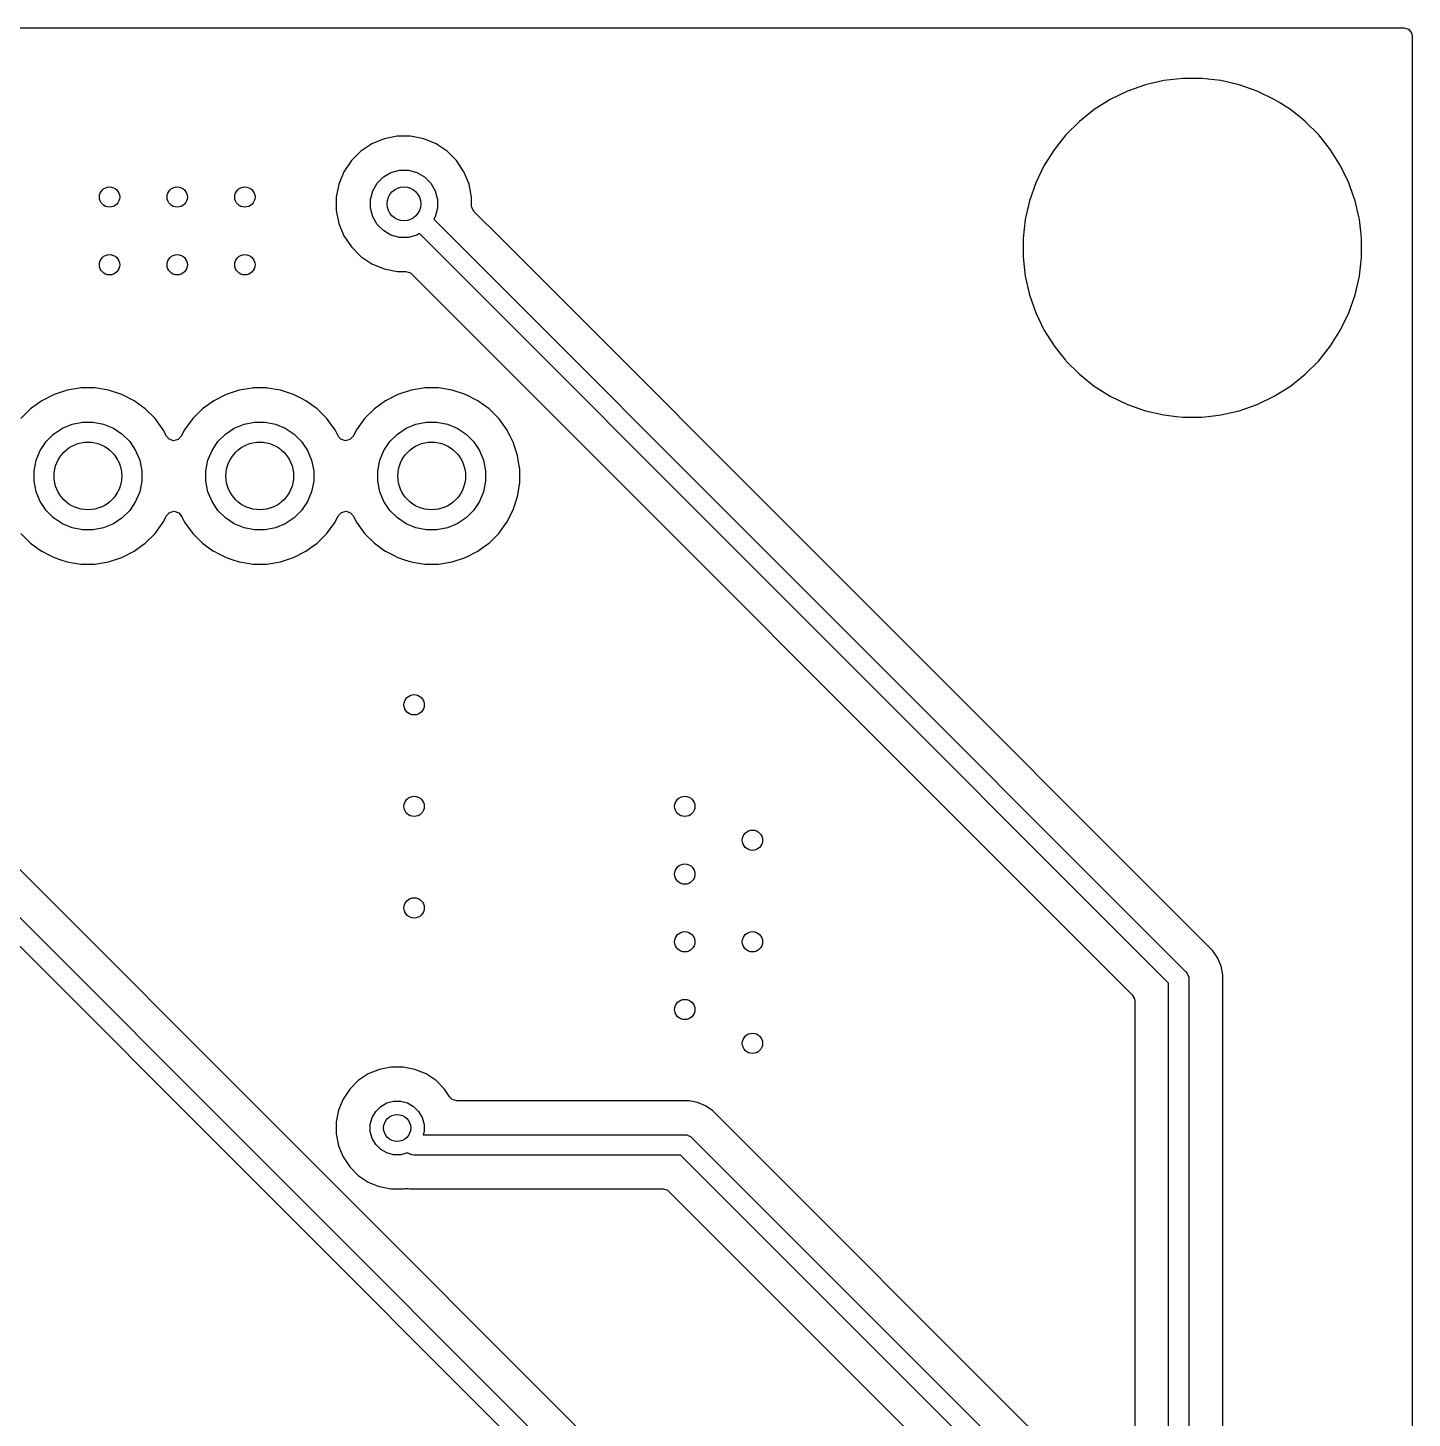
# Model space of a CAD drawing. Extents: x 103 to 241, y -131 to -73.
# Drawn here: x 220.79 to 241.25, y -93.54 to -73 of the extents above; entities that cross this region are included whole.
import ezdxf

# ---------------------------------------------------------------- set-up
doc = ezdxf.new("R2010")
doc.units = 0
doc.layers.add('BLACK', color=7, linetype='CONTINUOUS')

msp = doc.modelspace()

# ---------------------------------------------------------------- linework, layer by layer
at = {"layer": 'BLACK', "linetype": 'CONTINUOUS'}
for p, q in [((107.1245, -73.0005), (241.1255, -73.0005)), ((241.1255, -73.0005), (241.192539, -73.020185)), ((241.192539, -73.020185), (241.238294, -73.072989)), ((241.238294, -73.072989), (241.2495, -73.1245)), ((241.2495, -73.1245), (241.2495, -131.3755)), ((237.30667, -73.843443), (237.041588, -73.9362)), ((237.306682, -73.843439), (237.30667, -73.843443)), ((237.580487, -73.780945), (237.306682, -73.843439)), ((237.580505, -73.780942), (237.580487, -73.780945)), ((237.859568, -73.7495), (237.580505, -73.780942)), ((237.859575, -73.7495), (237.859568, -73.7495)), ((238.140425, -73.7495), (237.859575, -73.7495)), ((238.140431, -73.7495), (238.140425, -73.7495)), ((238.419494, -73.780942), (238.140431, -73.7495)), ((238.419512, -73.780945), (238.419494, -73.780942)), ((238.693317, -73.843439), (238.419512, -73.780945)), ((238.693329, -73.843443), (238.693317, -73.843439)), ((238.958411, -73.9362), (238.693329, -73.843443)), ((236.788557, -74.058053), (236.550753, -74.207476)), ((237.041588, -73.9362), (236.788557, -74.058053)), ((239.211442, -74.058053), (238.958411, -73.9362)), ((239.277404, -74.0995), (239.211442, -74.058053)), ((239.449248, -74.207477), (239.277404, -74.0995)), ((236.550753, -74.207476), (236.331175, -74.382583)), ((239.531239, -74.272863), (239.449248, -74.207477)), ((239.627963, -74.349998), (239.531239, -74.272863)), ((236.331175, -74.382583), (236.132583, -74.581175)), ((239.668825, -74.382584), (239.627963, -74.349998)), ((239.867416, -74.581175), (239.668825, -74.382584)), ((225.876079, -74.713371), (225.712218, -74.82286)), ((225.876092, -74.713364), (225.876079, -74.713371)), ((226.05816, -74.63795), (225.876092, -74.713364)), ((226.05817, -74.637947), (226.05816, -74.63795)), ((226.251457, -74.5995), (226.05817, -74.637947)), ((226.251459, -74.5995), (226.251457, -74.5995)), ((226.448541, -74.5995), (226.251459, -74.5995)), ((226.448543, -74.5995), (226.448541, -74.5995)), ((226.641829, -74.637947), (226.448543, -74.5995)), ((226.641839, -74.63795), (226.641829, -74.637947)), ((226.823907, -74.713364), (226.641839, -74.63795)), ((226.82392, -74.713371), (226.823907, -74.713364)), ((226.987781, -74.82286), (226.82392, -74.713371)), ((236.132583, -74.581175), (235.957476, -74.800753)), ((240.042523, -74.800752), (239.867416, -74.581175)), ((225.712214, -74.822863), (225.572863, -74.962214)), ((225.712218, -74.82286), (225.712214, -74.822863)), ((226.987785, -74.822863), (226.987781, -74.82286)), ((227.127136, -74.962214), (226.987785, -74.822863)), ((235.957476, -74.800753), (235.808053, -75.038557)), ((240.191945, -75.038555), (240.042523, -74.800752)), ((225.463364, -75.126092), (225.38795, -75.30816)), ((225.463371, -75.126079), (225.463364, -75.126092)), ((225.57286, -74.962218), (225.463371, -75.126079)), ((225.572863, -74.962214), (225.57286, -74.962218)), ((226.045619, -75.203323), (226.158658, -75.13806)), ((226.158658, -75.13806), (226.284737, -75.104278)), ((226.284737, -75.104278), (226.415263, -75.104278)), ((226.415263, -75.104278), (226.541342, -75.13806)), ((226.541342, -75.13806), (226.654381, -75.203323)), ((227.127139, -74.962218), (227.127136, -74.962214)), ((227.236628, -75.126079), (227.127139, -74.962218)), ((227.236635, -75.126092), (227.236628, -75.126079)), ((227.289116, -75.252795), (227.236635, -75.126092)), ((235.808053, -75.038557), (235.6862, -75.291588)), ((240.313801, -75.291592), (240.191945, -75.038555)), ((225.387947, -75.30817), (225.3495, -75.501456)), ((225.38795, -75.30816), (225.387947, -75.30817)), ((225.88806, -75.408658), (225.953323, -75.295619)), ((225.953323, -75.295619), (226.045619, -75.203323)), ((226.654381, -75.203323), (226.746677, -75.295619)), ((226.746677, -75.295619), (226.81194, -75.408658)), ((227.312051, -75.308165), (227.289116, -75.252795)), ((227.312051, -75.308169), (227.312051, -75.308165)), ((227.312052, -75.30817), (227.312051, -75.308169)), ((227.3505, -75.501456), (227.312052, -75.30817)), ((235.6862, -75.291588), (235.593443, -75.55667)), ((240.383465, -75.49068), (240.313801, -75.291592)), ((225.3495, -75.501456), (225.3495, -75.501459)), ((225.3495, -75.501459), (225.3495, -75.698541)), ((225.854278, -75.534737), (225.88806, -75.408658)), ((225.854278, -75.665263), (225.854278, -75.534737)), ((226.81194, -75.408658), (226.845722, -75.534737)), ((226.845722, -75.534737), (226.845722, -75.665263)), ((227.3505, -75.629191), (227.3505, -75.501456)), ((235.593439, -75.556682), (235.530945, -75.830487)), ((235.593443, -75.55667), (235.593439, -75.556682)), ((240.387704, -75.502796), (240.383465, -75.49068)), ((240.40656, -75.556682), (240.387704, -75.502796)), ((240.459951, -75.790606), (240.40656, -75.556682)), ((225.3495, -75.698543), (225.349499, -75.698543)), ((225.349499, -75.698543), (225.387947, -75.891829)), ((225.3495, -75.698541), (225.3495, -75.698543)), ((225.88806, -75.791342), (225.854278, -75.665263)), ((226.845722, -75.665263), (226.81194, -75.791342)), ((227.353334, -75.655549), (227.3505, -75.629191)), ((227.386819, -75.716872), (227.353334, -75.655549)), ((227.779515, -76.109568), (227.386819, -75.716872)), ((225.387947, -75.891829), (225.38795, -75.891839)), ((225.38795, -75.891839), (225.463364, -76.073907)), ((225.953323, -75.904381), (225.88806, -75.791342)), ((226.045619, -75.996677), (225.953323, -75.904381)), ((226.81194, -75.791342), (226.790539, -75.828407)), ((226.790539, -75.828407), (237.906066, -86.943934)), ((235.530942, -75.830505), (235.4995, -76.109568)), ((235.530945, -75.830487), (235.530942, -75.830505)), ((240.469054, -75.830487), (240.459951, -75.790606)), ((240.469057, -75.830505), (240.469054, -75.830487)), ((240.489225, -76.009506), (240.469057, -75.830505)), ((225.463364, -76.073907), (225.463371, -76.07392)), ((225.463371, -76.07392), (225.57286, -76.237781)), ((226.158658, -76.06194), (226.045619, -75.996677)), ((226.284737, -76.095722), (226.158658, -76.06194)), ((226.415263, -76.095722), (226.284737, -76.095722)), ((226.541342, -76.06194), (226.415263, -76.095722)), ((226.578407, -76.040539), (226.541342, -76.06194)), ((237.65, -87.112132), (226.578407, -76.040539)), ((238.305271, -86.635324), (227.779515, -76.109568)), ((235.4995, -76.109568), (235.4995, -76.390431)), ((240.5005, -76.109575), (240.489225, -76.009506)), ((240.5005, -76.390425), (240.5005, -76.109575)), ((225.57286, -76.237781), (225.572863, -76.237785)), ((225.572863, -76.237785), (225.712214, -76.377136)), ((225.712214, -76.377136), (225.712218, -76.377139)), ((225.712218, -76.377139), (225.876079, -76.486628)), ((235.4995, -76.390431), (235.530942, -76.669494)), ((240.48966, -76.486632), (240.5005, -76.390425)), ((225.876079, -76.486628), (225.876092, -76.486635)), ((225.876092, -76.486635), (226.05816, -76.562049)), ((226.05816, -76.562049), (226.058165, -76.562051)), ((226.058165, -76.562051), (226.058169, -76.562051)), ((226.058169, -76.562051), (226.05817, -76.562052)), ((226.05817, -76.562052), (226.251456, -76.6005)), ((240.469775, -76.663125), (240.48966, -76.486632)), ((226.251456, -76.6005), (226.251459, -76.6005)), ((226.251459, -76.6005), (226.379192, -76.6005)), ((226.379192, -76.6005), (226.446231, -76.620185)), ((226.446231, -76.620185), (226.466873, -76.636819)), ((226.466873, -76.636819), (237.113181, -87.283127)), ((235.530942, -76.669494), (235.530945, -76.669512)), ((235.530945, -76.669512), (235.593439, -76.943317)), ((240.40656, -76.943318), (240.469055, -76.669509)), ((240.469055, -76.669509), (240.469775, -76.663125)), ((235.593439, -76.943317), (235.593443, -76.943329)), ((235.593443, -76.943329), (235.6862, -77.208411)), ((240.313801, -77.208408), (240.40656, -76.943318)), ((235.6862, -77.208411), (235.808053, -77.461442)), ((240.191945, -77.461445), (240.313801, -77.208408)), ((235.808053, -77.461442), (235.85021, -77.528534)), ((235.85021, -77.528534), (235.957477, -77.699248)), ((240.042523, -77.699248), (240.191945, -77.461445)), ((235.957477, -77.699248), (236.027313, -77.786819)), ((236.027313, -77.786819), (236.125029, -77.909352)), ((239.867416, -77.918825), (240.042523, -77.699248)), ((236.125029, -77.909352), (236.132584, -77.918825)), ((236.132584, -77.918825), (236.331175, -78.117416)), ((239.668825, -78.117416), (239.867416, -77.918825)), ((236.331175, -78.117416), (236.550752, -78.292523)), ((239.449248, -78.292523), (239.668825, -78.117416)), ((221.180778, -78.414782), (220.99839, -78.507715)), ((221.375467, -78.351523), (221.180778, -78.414782)), ((221.553331, -78.323352), (221.375467, -78.351523)), ((221.57765, -78.319501), (221.553331, -78.323352)), ((221.782354, -78.319501), (221.57765, -78.319501)), ((221.809572, -78.323812), (221.782354, -78.319501)), ((221.984536, -78.351523), (221.809572, -78.323812)), ((222.179225, -78.414782), (221.984536, -78.351523)), ((222.361614, -78.507715), (222.179225, -78.414782)), ((223.720774, -78.414778), (223.538384, -78.507712)), ((223.915463, -78.351519), (223.720774, -78.414778)), ((224.107898, -78.321041), (223.915463, -78.351519)), ((224.117646, -78.319497), (224.107898, -78.321041)), ((224.32235, -78.319497), (224.117646, -78.319497)), ((224.332098, -78.321041), (224.32235, -78.319497)), ((224.524532, -78.351519), (224.332098, -78.321041)), ((224.719221, -78.414778), (224.524532, -78.351519)), ((224.816643, -78.464418), (224.719221, -78.414778)), ((226.260772, -78.414782), (226.078384, -78.507715)), ((226.455461, -78.351523), (226.260772, -78.414782)), ((226.633325, -78.323352), (226.455461, -78.351523)), ((226.657644, -78.319501), (226.633325, -78.323352)), ((226.862348, -78.319501), (226.657644, -78.319501)), ((226.889566, -78.323812), (226.862348, -78.319501)), ((227.06453, -78.351523), (226.889566, -78.323812)), ((227.259219, -78.414782), (227.06453, -78.351523)), ((227.441608, -78.507715), (227.259219, -78.414782)), ((236.550752, -78.292523), (236.788555, -78.441945)), ((236.788555, -78.441945), (237.041592, -78.563801)), ((238.958408, -78.563801), (239.211445, -78.441945)), ((239.211445, -78.441945), (239.449248, -78.292523)), ((220.832788, -78.628029), (220.68803, -78.772787)), ((220.99839, -78.507715), (220.832788, -78.628029)), ((222.527215, -78.628029), (222.361614, -78.507715)), ((222.671973, -78.772787), (222.527215, -78.628029)), ((223.372784, -78.628025), (223.228026, -78.772783)), ((223.538384, -78.507712), (223.372784, -78.628025)), ((224.901608, -78.50771), (224.816643, -78.464418)), ((224.90161, -78.507711), (224.901608, -78.50771)), ((224.901611, -78.507712), (224.90161, -78.507711)), ((225.067211, -78.628025), (224.901611, -78.507712)), ((225.211969, -78.772783), (225.067211, -78.628025)), ((225.912782, -78.628029), (225.768024, -78.772787)), ((226.078384, -78.507715), (225.912782, -78.628029)), ((227.607209, -78.628029), (227.441608, -78.507715)), ((227.751967, -78.772787), (227.607209, -78.628029)), ((237.041592, -78.563801), (237.225145, -78.628029)), ((237.225145, -78.628029), (237.30667, -78.656556)), ((238.693318, -78.65656), (238.958408, -78.563801)), ((221.302885, -78.914464), (221.447774, -78.854449)), ((221.447774, -78.854449), (221.601588, -78.823853)), ((221.601588, -78.823853), (221.758416, -78.823853)), ((221.758416, -78.823853), (221.91223, -78.854449)), ((221.91223, -78.854449), (222.057119, -78.914464)), ((222.792288, -78.938389), (222.671973, -78.772787)), ((223.228026, -78.772783), (223.107711, -78.938385)), ((223.842881, -78.91446), (223.98777, -78.854445)), ((223.98777, -78.854445), (224.141584, -78.823849)), ((224.141584, -78.823849), (224.298412, -78.823849)), ((224.298412, -78.823849), (224.452226, -78.854445)), ((224.452226, -78.854445), (224.597115, -78.91446)), ((225.299556, -78.893339), (225.211969, -78.772783)), ((225.768024, -78.772787), (225.647711, -78.938387)), ((226.382879, -78.914464), (226.527768, -78.854449)), ((226.527768, -78.854449), (226.681582, -78.823853)), ((226.681582, -78.823853), (226.83841, -78.823853)), ((226.83841, -78.823853), (226.992224, -78.854449)), ((226.992224, -78.854449), (227.137113, -78.914464)), ((227.839551, -78.893339), (227.751967, -78.772787)), ((237.30667, -78.656556), (237.306682, -78.65656)), ((237.306682, -78.65656), (237.580491, -78.719055)), ((237.580491, -78.719055), (237.580497, -78.719055)), ((237.580497, -78.719055), (237.580505, -78.719057)), ((237.580505, -78.719057), (237.766547, -78.740018)), ((237.766547, -78.740018), (237.859569, -78.750499)), ((237.859569, -78.750499), (237.859572, -78.7505)), ((237.859572, -78.7505), (237.859575, -78.7505)), ((237.859575, -78.7505), (238.140428, -78.7505)), ((238.140428, -78.7505), (238.140429, -78.750499)), ((238.140429, -78.750499), (238.312775, -78.731081)), ((238.312775, -78.731081), (238.419494, -78.719057)), ((238.419494, -78.719057), (238.419499, -78.719056)), ((238.419499, -78.719056), (238.419509, -78.719055)), ((238.419509, -78.719055), (238.693318, -78.65656)), ((221.061594, -79.112486), (221.172487, -79.001593)), ((221.172487, -79.001593), (221.302885, -78.914464)), ((222.057119, -78.914464), (222.187517, -79.001593)), ((222.187517, -79.001593), (222.29841, -79.112486)), ((222.839513, -79.031074), (222.792288, -78.938389)), ((222.878552, -79.076128), (222.839513, -79.031074)), ((223.060482, -79.031076), (223.012507, -79.081871)), ((223.107711, -78.938385), (223.060482, -79.031076)), ((223.60159, -79.112482), (223.712483, -79.001589)), ((223.712483, -79.001589), (223.842881, -78.91446)), ((224.597115, -78.91446), (224.727513, -79.001589)), ((224.727513, -79.001589), (224.838406, -79.112482)), ((225.332285, -78.938387), (225.299556, -78.893339)), ((225.372563, -79.017437), (225.332285, -78.938387)), ((225.379513, -79.031077), (225.372563, -79.017437)), ((225.418552, -79.07613), (225.379513, -79.031077)), ((225.600483, -79.031077), (225.552508, -79.081873)), ((225.647711, -78.938387), (225.600483, -79.031077)), ((226.141588, -79.112486), (226.252481, -79.001593)), ((226.252481, -79.001593), (226.382879, -78.914464)), ((227.137113, -78.914464), (227.267511, -79.001593)), ((227.267511, -79.001593), (227.378404, -79.112486)), ((227.872283, -78.938391), (227.839551, -78.893339)), ((227.919791, -79.03163), (227.872283, -78.938391)), ((227.965214, -79.120777), (227.919791, -79.03163)), ((220.91445, -79.387773), (220.974465, -79.242884)), ((220.974465, -79.242884), (221.061594, -79.112486)), ((222.29841, -79.112486), (222.385539, -79.242884)), ((222.385539, -79.242884), (222.445554, -79.387773)), ((222.944686, -79.098666), (222.878552, -79.076128)), ((223.012507, -79.081871), (222.944686, -79.098666)), ((223.454446, -79.387769), (223.514461, -79.24288)), ((223.514461, -79.24288), (223.60159, -79.112482)), ((224.838406, -79.112482), (224.925535, -79.24288)), ((224.925535, -79.24288), (224.98555, -79.387769)), ((225.484687, -79.098668), (225.418552, -79.07613)), ((225.552508, -79.081873), (225.484687, -79.098668)), ((225.994444, -79.387773), (226.054459, -79.242884)), ((226.054459, -79.242884), (226.141588, -79.112486)), ((227.378404, -79.112486), (227.465533, -79.242884)), ((227.465533, -79.242884), (227.525548, -79.387773)), ((227.965214, -79.120779), (227.965214, -79.120777)), ((227.965216, -79.120782), (227.965214, -79.120779)), ((227.96558, -79.121903), (227.965216, -79.120782)), ((228.028473, -79.315466), (227.96558, -79.121903)), ((220.883854, -79.541587), (220.91445, -79.387773)), ((222.445554, -79.387773), (222.47615, -79.541587)), ((223.42385, -79.541583), (223.454446, -79.387769)), ((224.98555, -79.387769), (225.016146, -79.541583)), ((225.963848, -79.541587), (225.994444, -79.387773)), ((227.525548, -79.387773), (227.556144, -79.541587)), ((228.039543, -79.385357), (228.028473, -79.315466)), ((228.060496, -79.517649), (228.039543, -79.385357)), ((220.883854, -79.698415), (220.883854, -79.541587)), ((222.47615, -79.541587), (222.47615, -79.698415)), ((223.42385, -79.698411), (223.42385, -79.541583)), ((225.016146, -79.541583), (225.016146, -79.698411)), ((225.963848, -79.698415), (225.963848, -79.541587)), ((227.556144, -79.541587), (227.556144, -79.698415)), ((228.060496, -79.722353), (228.060496, -79.517649)), ((220.91445, -79.852229), (220.883854, -79.698415)), ((220.974465, -79.997118), (220.91445, -79.852229)), ((222.445554, -79.852229), (222.385539, -79.997118)), ((222.47615, -79.698415), (222.445554, -79.852229)), ((223.454446, -79.852225), (223.42385, -79.698411)), ((223.514461, -79.997114), (223.454446, -79.852225)), ((224.98555, -79.852225), (224.925535, -79.997114)), ((225.016146, -79.698411), (224.98555, -79.852225)), ((225.994444, -79.852229), (225.963848, -79.698415)), ((226.054459, -79.997118), (225.994444, -79.852229)), ((227.525548, -79.852229), (227.465533, -79.997118)), ((227.556144, -79.698415), (227.525548, -79.852229)), ((228.028473, -79.924535), (228.060496, -79.722353)), ((221.061594, -80.127516), (220.974465, -79.997118)), ((222.385539, -79.997118), (222.29841, -80.127516)), ((223.60159, -80.127512), (223.514461, -79.997114)), ((224.925535, -79.997114), (224.838406, -80.127512)), ((226.141588, -80.127516), (226.054459, -79.997118)), ((227.465533, -79.997118), (227.378404, -80.127516)), ((227.965216, -80.11922), (228.028473, -79.924535)), ((221.172487, -80.238409), (221.061594, -80.127516)), ((221.302885, -80.325538), (221.172487, -80.238409)), ((222.187517, -80.238409), (222.057119, -80.325538)), ((222.29841, -80.127516), (222.187517, -80.238409)), ((222.792289, -80.301611), (222.839517, -80.20892)), ((222.839517, -80.20892), (222.88749, -80.158126)), ((222.88749, -80.158126), (222.955311, -80.141331)), ((222.955311, -80.141331), (223.021446, -80.163868)), ((223.021446, -80.163868), (223.060484, -80.20892)), ((223.060484, -80.20892), (223.072474, -80.23245)), ((223.072474, -80.23245), (223.107713, -80.301611)), ((223.712483, -80.238405), (223.60159, -80.127512)), ((223.842881, -80.325534), (223.712483, -80.238405)), ((224.727513, -80.238405), (224.597115, -80.325534)), ((224.838406, -80.127512), (224.727513, -80.238405)), ((225.332285, -80.301607), (225.379512, -80.208918)), ((225.379512, -80.208918), (225.427483, -80.158125)), ((225.427483, -80.158125), (225.495304, -80.141329)), ((225.495304, -80.141329), (225.561439, -80.163866)), ((225.561439, -80.163866), (225.600479, -80.20892)), ((225.600479, -80.20892), (225.647707, -80.301609)), ((226.252481, -80.238409), (226.141588, -80.127516)), ((226.382879, -80.325538), (226.252481, -80.238409)), ((227.267511, -80.238409), (227.137113, -80.325538)), ((227.378404, -80.127516), (227.267511, -80.238409)), ((227.872283, -80.301611), (227.965216, -80.11922)), ((220.68803, -80.467214), (220.832788, -80.611972)), ((221.447774, -80.385553), (221.302885, -80.325538)), ((221.601588, -80.416149), (221.447774, -80.385553)), ((221.758416, -80.416149), (221.601588, -80.416149)), ((221.91223, -80.385553), (221.758416, -80.416149)), ((222.057119, -80.325538), (221.91223, -80.385553)), ((222.527221, -80.611967), (222.671968, -80.46722)), ((222.671968, -80.46722), (222.671972, -80.467215)), ((222.671972, -80.467215), (222.671973, -80.467214)), ((222.671973, -80.467214), (222.792286, -80.301615)), ((222.792286, -80.301615), (222.792287, -80.301614)), ((222.792287, -80.301614), (222.792289, -80.301611)), ((223.107713, -80.301611), (223.228026, -80.46721)), ((223.228026, -80.46721), (223.372784, -80.611968)), ((223.98777, -80.385549), (223.842881, -80.325534)), ((224.141584, -80.416145), (223.98777, -80.385549)), ((224.298412, -80.416145), (224.141584, -80.416145)), ((224.452226, -80.385549), (224.298412, -80.416145)), ((224.597115, -80.325534), (224.452226, -80.385549)), ((225.067217, -80.611963), (225.211964, -80.467216)), ((225.211964, -80.467216), (225.211968, -80.467211)), ((225.211968, -80.467211), (225.211969, -80.46721)), ((225.211969, -80.46721), (225.318066, -80.321178)), ((225.318066, -80.321178), (225.332285, -80.301607)), ((225.647707, -80.301609), (225.647708, -80.301611)), ((225.647708, -80.301611), (225.768024, -80.467214)), ((225.768024, -80.467214), (225.912782, -80.611972)), ((226.527768, -80.385553), (226.382879, -80.325538)), ((226.681582, -80.416149), (226.527768, -80.385553)), ((226.83841, -80.416149), (226.681582, -80.416149)), ((226.992224, -80.385553), (226.83841, -80.416149)), ((227.137113, -80.325538), (226.992224, -80.385553)), ((227.607215, -80.611967), (227.751962, -80.46722)), ((227.751962, -80.46722), (227.751966, -80.467215)), ((227.751966, -80.467215), (227.751967, -80.467214)), ((227.751967, -80.467214), (227.806446, -80.392229)), ((227.806446, -80.392229), (227.872283, -80.301611)), ((220.832788, -80.611972), (220.9741, -80.714639)), ((222.361612, -80.732288), (222.47623, -80.649014)), ((222.47623, -80.649014), (222.527215, -80.611972)), ((222.527215, -80.611972), (222.527217, -80.611969)), ((222.527217, -80.611969), (222.527221, -80.611967)), ((223.372784, -80.611968), (223.527747, -80.724553)), ((224.901608, -80.732284), (225.005476, -80.65682)), ((225.005476, -80.65682), (225.067211, -80.611968)), ((225.067211, -80.611968), (225.067213, -80.611965)), ((225.067213, -80.611965), (225.067217, -80.611963)), ((225.912782, -80.611972), (226.054094, -80.714639)), ((227.441606, -80.732288), (227.556224, -80.649014)), ((227.556224, -80.649014), (227.607209, -80.611972)), ((227.607209, -80.611972), (227.607211, -80.611969)), ((227.607211, -80.611969), (227.607215, -80.611967)), ((220.9741, -80.714639), (220.998392, -80.732288)), ((220.998392, -80.732288), (221.114609, -80.791504)), ((221.114609, -80.791504), (221.180778, -80.825219)), ((221.180778, -80.825219), (221.18078, -80.825219)), ((221.18078, -80.825219), (221.180783, -80.825221)), ((221.180783, -80.825221), (221.28034, -80.857569)), ((221.28034, -80.857569), (221.375467, -80.888478)), ((221.375467, -80.888478), (221.429317, -80.897007)), ((221.429317, -80.897007), (221.57765, -80.920501)), ((221.782354, -80.920501), (221.984536, -80.888478)), ((221.984536, -80.888478), (222.179221, -80.825221)), ((222.179221, -80.825221), (222.361612, -80.732288)), ((223.527747, -80.724553), (223.538388, -80.732284)), ((223.538388, -80.732284), (223.614718, -80.771176)), ((223.614718, -80.771176), (223.720774, -80.825215)), ((223.720774, -80.825215), (223.720776, -80.825215)), ((223.720776, -80.825215), (223.720779, -80.825217)), ((223.720779, -80.825217), (223.820348, -80.857569)), ((223.820348, -80.857569), (223.915463, -80.888474)), ((223.915463, -80.888474), (223.952228, -80.894297)), ((223.952228, -80.894297), (224.117646, -80.920497)), ((224.32235, -80.920497), (224.524532, -80.888474)), ((224.524532, -80.888474), (224.719217, -80.825217)), ((224.719217, -80.825217), (224.901608, -80.732284)), ((226.054094, -80.714639), (226.078386, -80.732288)), ((226.078386, -80.732288), (226.194603, -80.791504)), ((226.194603, -80.791504), (226.260772, -80.825219)), ((226.260772, -80.825219), (226.260774, -80.825219)), ((226.260774, -80.825219), (226.260777, -80.825221)), ((226.260777, -80.825221), (226.360334, -80.857569)), ((226.360334, -80.857569), (226.455461, -80.888478)), ((226.455461, -80.888478), (226.509311, -80.897007)), ((226.509311, -80.897007), (226.657644, -80.920501)), ((226.862348, -80.920501), (227.06453, -80.888478)), ((227.06453, -80.888478), (227.259215, -80.825221)), ((227.259215, -80.825221), (227.441606, -80.732288)), ((221.57765, -80.920501), (221.577651, -80.920501)), ((221.577651, -80.920501), (221.782353, -80.920501)), ((221.782353, -80.920501), (221.782354, -80.920501)), ((224.117646, -80.920497), (224.117647, -80.920497)), ((224.117647, -80.920497), (224.322349, -80.920497)), ((224.322349, -80.920497), (224.32235, -80.920497)), ((226.657644, -80.920501), (226.657645, -80.920501)), ((226.657645, -80.920501), (226.862347, -80.920501)), ((226.862347, -80.920501), (226.862348, -80.920501)), ((233.983126, -98.745685), (218.982169, -83.744727)), ((218.673561, -84.143934), (233.706065, -99.176438)), ((233.387867, -99.282504), (218.505363, -84.4)), ((238.305277, -86.635331), (238.305271, -86.635324)), ((238.376464, -86.74187), (238.305277, -86.635331)), ((238.376465, -86.741873), (238.376464, -86.74187)), ((238.425501, -86.860256), (238.376465, -86.741873)), ((238.425501, -86.86026), (238.425501, -86.860256)), ((238.425502, -86.860261), (238.425501, -86.86026)), ((238.4505, -86.985928), (238.425502, -86.860261)), ((237.906066, -86.943934), (237.924721, -86.966664)), ((237.924721, -86.966664), (237.9327, -86.985928)), ((237.9327, -86.985928), (237.947118, -87.020736)), ((237.947118, -87.020736), (237.95, -87.05)), ((237.95, -87.05), (237.95, -113.45)), ((238.4505, -86.985931), (238.4505, -86.985928)), ((238.4505, -113.514069), (238.4505, -86.985931)), ((237.65, -113.387868), (237.65, -87.112132)), ((237.113181, -87.283127), (237.146666, -87.34445)), ((237.146666, -87.34445), (237.1495, -87.370808)), ((237.1495, -87.370808), (237.1495, -94.930191)), ((225.823446, -88.45199), (225.675965, -88.550535)), ((225.823459, -88.451983), (225.823446, -88.45199)), ((225.987332, -88.384106), (225.823459, -88.451983)), ((225.987341, -88.384103), (225.987332, -88.384106)), ((226.161306, -88.3495), (225.987341, -88.384103)), ((226.161309, -88.3495), (226.161306, -88.3495)), ((226.338691, -88.3495), (226.161309, -88.3495)), ((226.338694, -88.3495), (226.338691, -88.3495)), ((226.512658, -88.384103), (226.338694, -88.3495)), ((226.512667, -88.384106), (226.512658, -88.384103)), ((226.67654, -88.451983), (226.512667, -88.384106)), ((226.676553, -88.45199), (226.67654, -88.451983)), ((226.824034, -88.550535), (226.676553, -88.45199)), ((225.550535, -88.675965), (225.45199, -88.823446)), ((225.550538, -88.675961), (225.550535, -88.675965)), ((225.675961, -88.550538), (225.550538, -88.675961)), ((225.675965, -88.550535), (225.675961, -88.550538)), ((226.824038, -88.550538), (226.824034, -88.550535)), ((226.949461, -88.675961), (226.824038, -88.550538)), ((226.949464, -88.675965), (226.949461, -88.675961)), ((227.028594, -88.794391), (226.949464, -88.675965)), ((225.451983, -88.823459), (225.384106, -88.987332)), ((225.45199, -88.823446), (225.451983, -88.823459)), ((226.006495, -88.932659), (226.096927, -88.880448)), ((226.096927, -88.880448), (226.19779, -88.853422)), ((226.19779, -88.853422), (226.30221, -88.853422)), ((226.30221, -88.853422), (226.403073, -88.880448)), ((226.403073, -88.880448), (226.493505, -88.932659)), ((227.064657, -88.829815), (227.028594, -88.794391)), ((227.131696, -88.8495), (227.064657, -88.829815)), ((228.564069, -88.8495), (227.131696, -88.8495)), ((230.564069, -88.8495), (228.564069, -88.8495)), ((230.564071, -88.8495), (230.564069, -88.8495)), ((230.689738, -88.874497), (230.564071, -88.8495)), ((230.689744, -88.874499), (230.689738, -88.874497)), ((230.808127, -88.923535), (230.689744, -88.874499)), ((225.384103, -88.987341), (225.3495, -89.161304)), ((225.384106, -88.987332), (225.384103, -88.987341)), ((225.853422, -89.19779), (225.880448, -89.096927)), ((225.880448, -89.096927), (225.932659, -89.006495)), ((225.932659, -89.006495), (226.006495, -88.932659)), ((226.493505, -88.932659), (226.567341, -89.006495)), ((226.567341, -89.006495), (226.619552, -89.096927)), ((226.619552, -89.096927), (226.646578, -89.19779)), ((230.914669, -88.994723), (230.808127, -88.923535)), ((230.914673, -88.994726), (230.914669, -88.994723)), ((236.937819, -95.017872), (230.914673, -88.994726)), ((225.3495, -89.161304), (225.3495, -89.338695)), ((225.853422, -89.30221), (225.853422, -89.19779)), ((225.880448, -89.403073), (225.853422, -89.30221)), ((226.646578, -89.30221), (226.633773, -89.35)), ((226.646578, -89.19779), (226.646578, -89.30221)), ((225.3495, -89.338695), (225.384103, -89.512658)), ((225.384103, -89.512658), (225.384106, -89.512667)), ((225.384106, -89.512667), (225.451983, -89.67654)), ((225.932659, -89.493505), (225.880448, -89.403073)), ((226.006495, -89.567341), (225.932659, -89.493505)), ((226.633773, -89.35), (228.5, -89.35)), ((228.5, -89.35), (230.5, -89.35)), ((230.5, -89.35), (230.529264, -89.352882)), ((230.529264, -89.352882), (230.551661, -89.362159)), ((230.551661, -89.362159), (230.583335, -89.375279)), ((230.583335, -89.375279), (230.606066, -89.393934)), ((230.606066, -89.393934), (236.856066, -95.643934)), ((225.451983, -89.67654), (225.45199, -89.676553)), ((225.45199, -89.676553), (225.550535, -89.824034)), ((226.096927, -89.619552), (226.006495, -89.567341)), ((226.19779, -89.646578), (226.096927, -89.619552)), ((226.30221, -89.646578), (226.19779, -89.646578)), ((226.403073, -89.619552), (226.30221, -89.646578)), ((226.407354, -89.61708), (226.403073, -89.619552)), ((226.416664, -89.624721), (226.407354, -89.61708)), ((226.454899, -89.640557), (226.416664, -89.624721)), ((226.470736, -89.647118), (226.454899, -89.640557)), ((226.5, -89.65), (226.470736, -89.647118)), ((228.5, -89.65), (226.5, -89.65)), ((230.437868, -89.65), (228.5, -89.65)), ((236.6, -95.812132), (230.437868, -89.65)), ((225.550535, -89.824034), (225.550538, -89.824038)), ((225.550538, -89.824038), (225.675961, -89.949461)), ((225.675961, -89.949461), (225.675965, -89.949464)), ((225.675965, -89.949464), (225.823446, -90.048009)), ((225.823446, -90.048009), (225.823459, -90.048016)), ((225.823459, -90.048016), (225.946363, -90.098923)), ((225.946363, -90.098923), (225.987334, -90.115894)), ((225.987334, -90.115894), (225.987336, -90.115894)), ((225.987336, -90.115894), (225.987341, -90.115896)), ((225.987341, -90.115896), (226.161304, -90.150499)), ((226.161304, -90.150499), (226.161307, -90.1505)), ((226.161307, -90.1505), (226.161309, -90.1505)), ((226.161309, -90.1505), (226.338692, -90.1505)), ((226.338692, -90.1505), (226.343979, -90.149447)), ((226.343979, -90.149447), (226.363117, -90.145641)), ((226.363117, -90.145641), (226.411505, -90.145641)), ((226.411505, -90.145641), (226.430642, -90.149447)), ((226.430642, -90.149447), (226.43593, -90.1505)), ((226.43593, -90.1505), (226.435931, -90.1505)), ((226.435931, -90.1505), (228.435931, -90.1505)), ((228.435931, -90.1505), (230.179192, -90.1505)), ((230.179192, -90.1505), (230.246231, -90.170185)), ((230.246231, -90.170185), (230.266873, -90.186819)), ((230.266873, -90.186819), (236.063181, -95.983127))]:
    msp.add_line(p, q, dxfattribs=at)
at = {"layer": 'BLACK'}
for centre, radius in [((222, -75.5), 0.15), ((223, -75.5), 0.15), ((224, -75.5), 0.15), ((226.35, -75.6), 0.25), ((222, -76.5), 0.15), ((223, -76.5), 0.15), ((224, -76.5), 0.15), ((221.680002, -79.620001), 0.5), ((224.219998, -79.619997), 0.5), ((226.759996, -79.620001), 0.5), ((226.5, -83), 0.15), ((226.5, -84.5), 0.15), ((230.5, -84.5), 0.15), ((231.5, -85), 0.15), ((230.5, -85.5), 0.15), ((226.5, -86), 0.15), ((230.5, -86.5), 0.15), ((231.5, -86.5), 0.15), ((230.5, -87.5), 0.15), ((231.5, -88), 0.15), ((226.25, -89.25), 0.2)]:
    msp.add_circle(centre, radius, dxfattribs=at)

doc.saveas('drawing.dxf')
